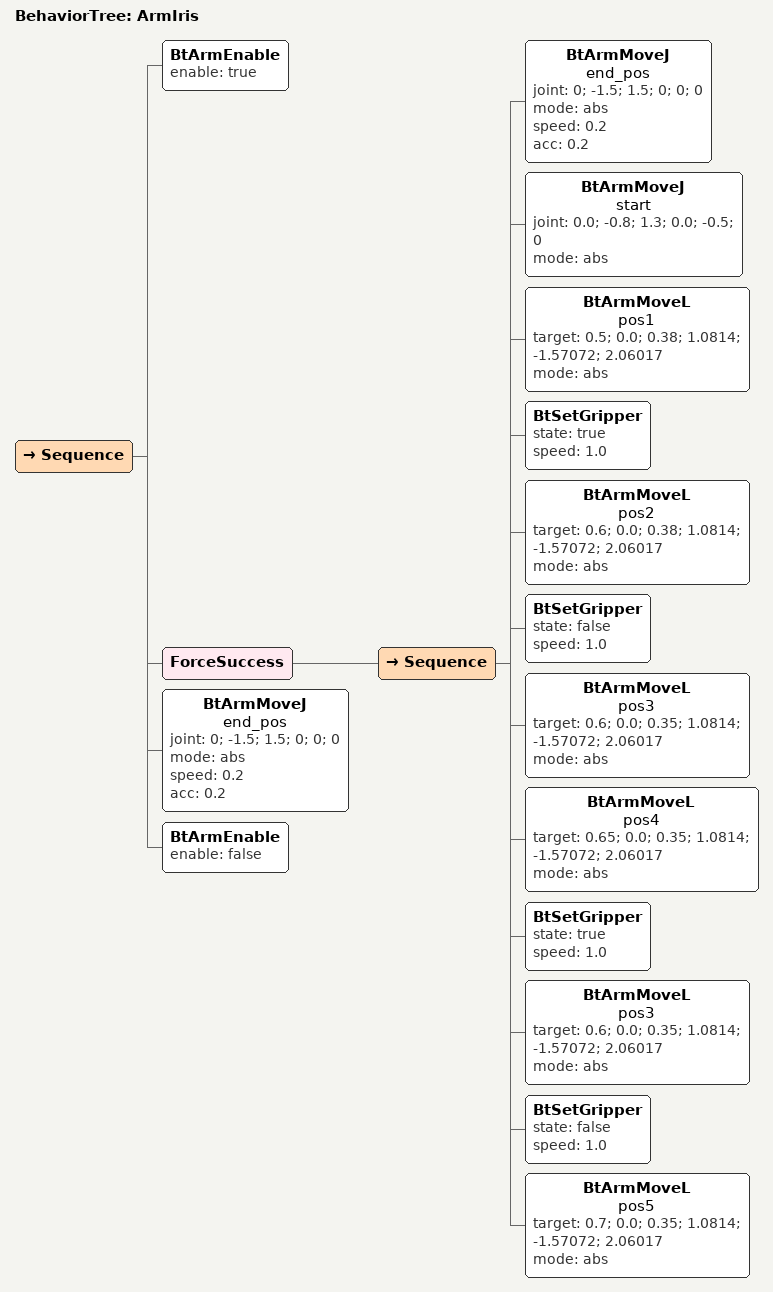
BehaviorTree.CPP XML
<?xml version="1.0" encoding="UTF-8"?>
<root BTCPP_format="4">
    <BehaviorTree ID="ArmIris">
        <Sequence>
            <BtArmEnable enable="true" />
            <ForceSuccess>
                <Sequence>
                    <BtArmMoveJ name="end_pos"
                        joint="0; -1.5; 1.5; 0; 0; 0"
                        mode="abs"
                        speed="0.2"
                        acc="0.2" />
                    <BtArmMoveJ name="start"
                        joint="0.0; -0.8; 1.3; 0.0; -0.5; 0"
                        mode="abs" />

                    <BtArmMoveL name="pos1" target="0.5; 0.0; 0.38; 1.0814; -1.57072; 2.06017"
                        mode="abs" />
                    <BtSetGripper state="true" speed="1.0" />
                    <BtArmMoveL name="pos2" target="0.6; 0.0; 0.38; 1.0814; -1.57072; 2.06017"
                        mode="abs" />
                    <BtSetGripper state="false" speed="1.0" />
                    <BtArmMoveL name="pos3" target="0.6; 0.0; 0.35; 1.0814; -1.57072; 2.06017"
                        mode="abs" />
                    <BtArmMoveL name="pos4" target="0.65; 0.0; 0.35; 1.0814; -1.57072; 2.06017"
                        mode="abs" />
                    <BtSetGripper state="true" speed="1.0" />
                    <BtArmMoveL name="pos3" target="0.6; 0.0; 0.35; 1.0814; -1.57072; 2.06017"
                        mode="abs" />
                    <BtSetGripper state="false" speed="1.0" />
                    <BtArmMoveL name="pos5" target="0.7; 0.0; 0.35; 1.0814; -1.57072; 2.06017"
                        mode="abs" />
                </Sequence>
            </ForceSuccess>
            <BtArmMoveJ name="end_pos"
                joint="0; -1.5; 1.5; 0; 0; 0"
                mode="abs"
                speed="0.2"
                acc="0.2" />
            <BtArmEnable enable="false" />
        </Sequence>
    </BehaviorTree>

</root>
